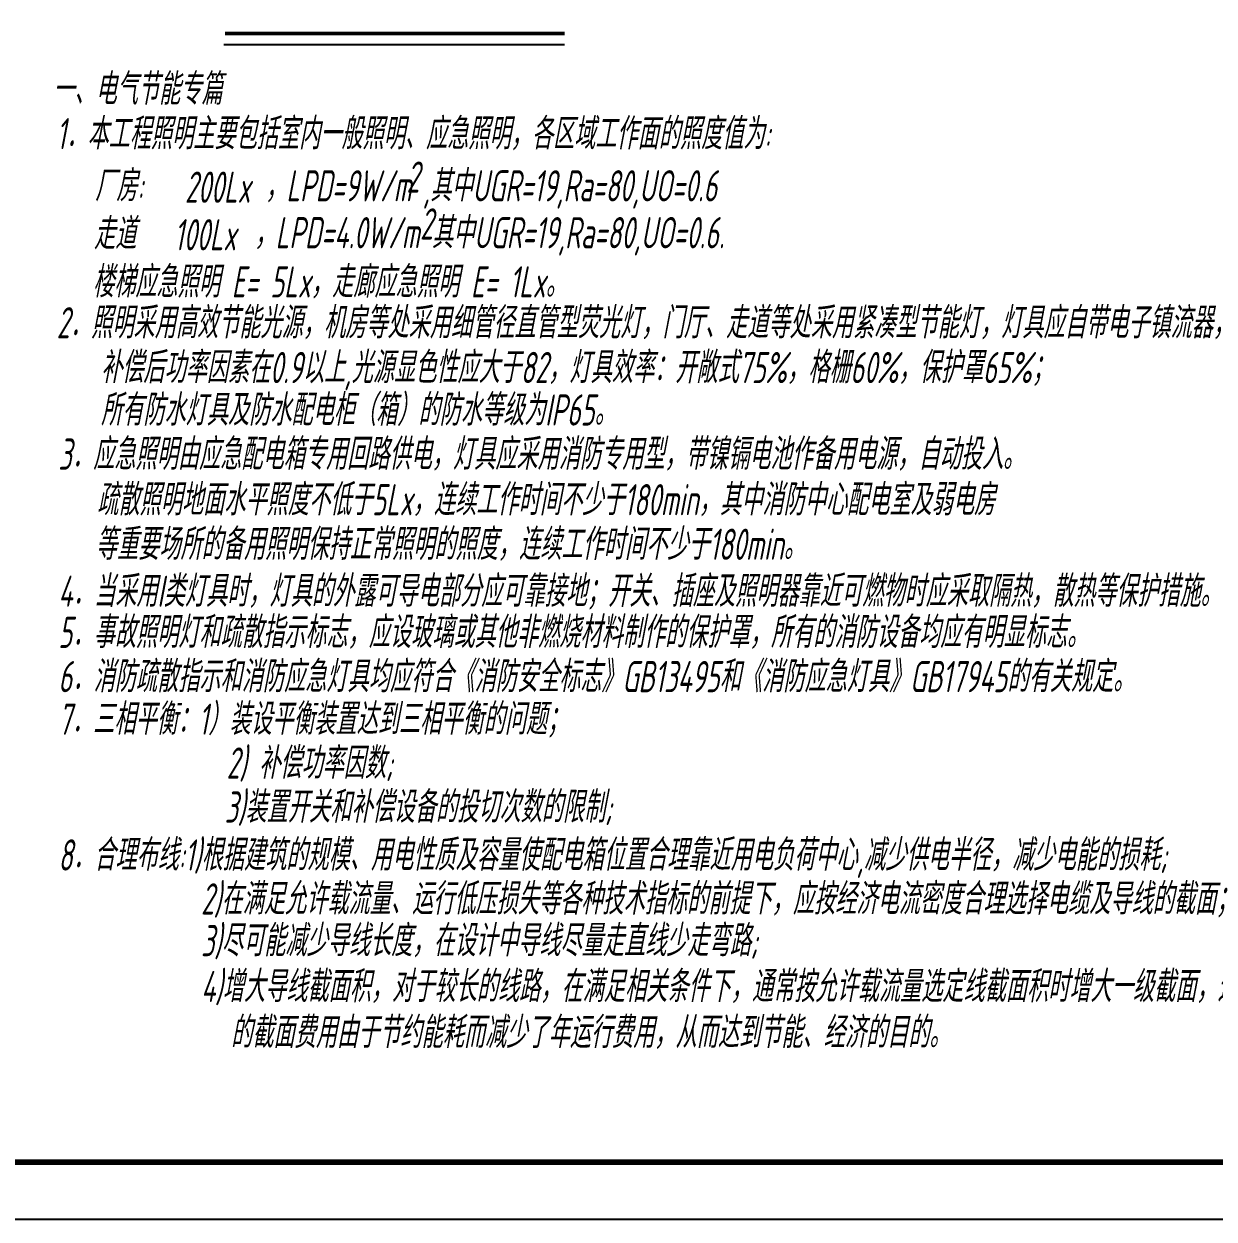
# Model space of a CAD drawing. Extents: x -496980 to 486425, y -292187 to -29437.
# Drawn here: x -390051 to -337706, y -292187 to -239646 of the extents above; entities that cross this region are included whole.
import ezdxf

# ---------------------------------------------------------------- set-up
doc = ezdxf.new("R2010")
doc.units = 0
doc.header["$LTSCALE"] = 1000
doc.header["$MEASUREMENT"] = 0
doc.layers.add('MLB', color=7, linetype='Continuous')
doc.layers.add('TEL_TITLE', color=7, linetype='Continuous')
doc.styles.add('CHEN1', font='gbeitc.shx', dxfattribs={"width": 0.9, "height": 350, "bigfont": 'msi_fsx.shx'})

msp = doc.modelspace()

# ---------------------------------------------------------------- linework, layer by layer
msp.add_line((-381263.6, -240555.2), (-366271.5, -240555.2))
at = {"const_width": 158.4}
msp.add_lwpolyline([(-381203.1, -240070.8), (-366271.5, -240070.8)], dxfattribs=at)
at = {"layer": 'TEL_TITLE'}
msp.add_lwpolyline([(-496980, -292186.9), (-311230, -292186.9), (-311230, -187186.9), (-496980, -187186.9)], close=True, dxfattribs=at)
at = {"layer": 'TEL_TITLE', "const_width": 250}
msp.add_lwpolyline([(-490730, -289686.9), (-313730, -289686.9), (-313730, -189686.9), (-490730, -189686.9)], close=True, dxfattribs=at)

# ---------------------------------------------------------------- texts
at = {"layer": 'MLB', "color": 7, "style": 'CHEN1', "width": 0.714}
for s, height, p in [('一、电气节能专篇', 1372.14, (-388775.7, -243197.5, -5363.2)), ('1．本工程照明主要包括室内一般照明、应急照明，各区域工作面的照度值为:', 1372.14, (-388621.9, -245157.9, -5363.2)), ('2', 1372.1, (-373223.5, -247065.5, -3217.9)), ('厂房:', 1372.14, (-386932.2, -247447.4, -5363.2)), ('200Lx', 1372.14, (-382970.5, -247509.9, -5363.2)), ('，LPD=9W/m ,其中UGR=19,Ra=80,UO=0.6', 1372.14, (-379439.8, -247450.2, -5363.2)), ('2', 1372.1, (-372626.4, -249125.6, -3217.9)), ('走道', 1372.14, (-386981, -249555.3, -5363.2)), ('100Lx', 1372.14, (-383444.7, -249600.7, -5363.2)), ('，LPD=4.0W/m 其中UGR=19,Ra=80,UO=0.6.', 1372.14, (-379914, -249510.3, -5363.2)), ('楼梯应急照明 E= 5Lx，走廊应急照明 E= 1Lx。', 1372.14, (-387028.3, -251672.8, -5363.2)), ('2．照明采用高效节能光源，机房等处采用细管径直管型荧光灯，门厅、走道等处采用紧凑型节能灯，灯具应自带电子镇流器，', 1372.14, (-388607.4, -253470.3, -5363.2)), ('补偿后功率因素在0.9以上,光源显色性应大于82，灯具效率：开敞式75%%%，格栅60%%%，保护罩65%%%；', 1372.14, (-386674.4, -255438.1, -5363.2)), ('所有防水灯具及防水配电柜（箱）的防水等级为IP65。', 1372.14, (-386674.4, -257303.1, -5363.2)), ('3．应急照明由应急配电箱专用回路供电，灯具应采用消防专用型，带镍镉电池作备用电源，自动投入。', 1372.14, (-388536.6, -259245.4, -5363.2)), ('疏散照明地面水平照度不低于5Lx，连续工作时间不少于180min，其中消防中心配电室及弱电房', 1372.14, (-386838.5, -261249, -5363.2)), ('等重要场所的备用照明保持正常照明的照度，连续工作时间不少于180min。', 1372.14, (-386902.7, -263207.8, -5363.2)), ('4．当采用I类灯具时，灯具的外露可导电部分应可靠接地；开关、插座及照明器靠近可燃物时应采取隔热，散热等保护措施。', 1372.14, (-388536.6, -265270.9, -5363.2)), ('5．事故照明灯和疏散指示标志，应设玻璃或其他非燃烧材料制作的保护罩，所有的消防设备均应有明显标志。', 1372.14, (-388536.6, -267077.2, -5363.2)), ('6．消防疏散指示和消防应急灯具均应符合《消防安全标志》GB13495和《消防应急灯具》GB17945的有关规定。', 1372.14, (-388536.6, -269024.6, -5363.2)), ('7．三相平衡：1）装设平衡装置达到三相平衡的问题；', 1372.14, (-388536.6, -270893.9, -5363.2)), ('2) 补偿功率因数;', 1372.14, (-381136.9, -272826.6, -5363.2)), ('3)装置开关和补偿设备的投切次数的限制;', 1372.14, (-381219.3, -274759.4, -5363.2)), ('8．合理布线:1)根据建筑的规模、用电性质及容量使配电箱位置合理靠近用电负荷中心,减少供电半径，减少电能的损耗;', 1372.14, (-388536.6, -276867.9, -5363.2)), ('2)在满足允许载流量、运行低压损失等各种技术指标的前提下，应按经济电流密度合理选择电缆及导线的截面；', 1372.14, (-382257.7, -278797, -5363.2)), ('3)尽可能减少导线长度，在设计中导线尽量走直线少走弯路;', 1372.14, (-382257.7, -280633.3, -5363.2)), ('4)增大导线截面积，对于较长的线路，在满足相关条件下，通常按允许载流量选定线截面积时增大一级截面，这样增大', 1372.14, (-382257.7, -282650, -5363.2)), ('的截面费用由于节约能耗而减少了年运行费用，从而达到节能、经济的目的。', 1372.14, (-380953.9, -284666.6, -5363.2))]:
    msp.add_text(s, height=height, dxfattribs=at).set_placement(p)

doc.saveas('drawing.dxf')
